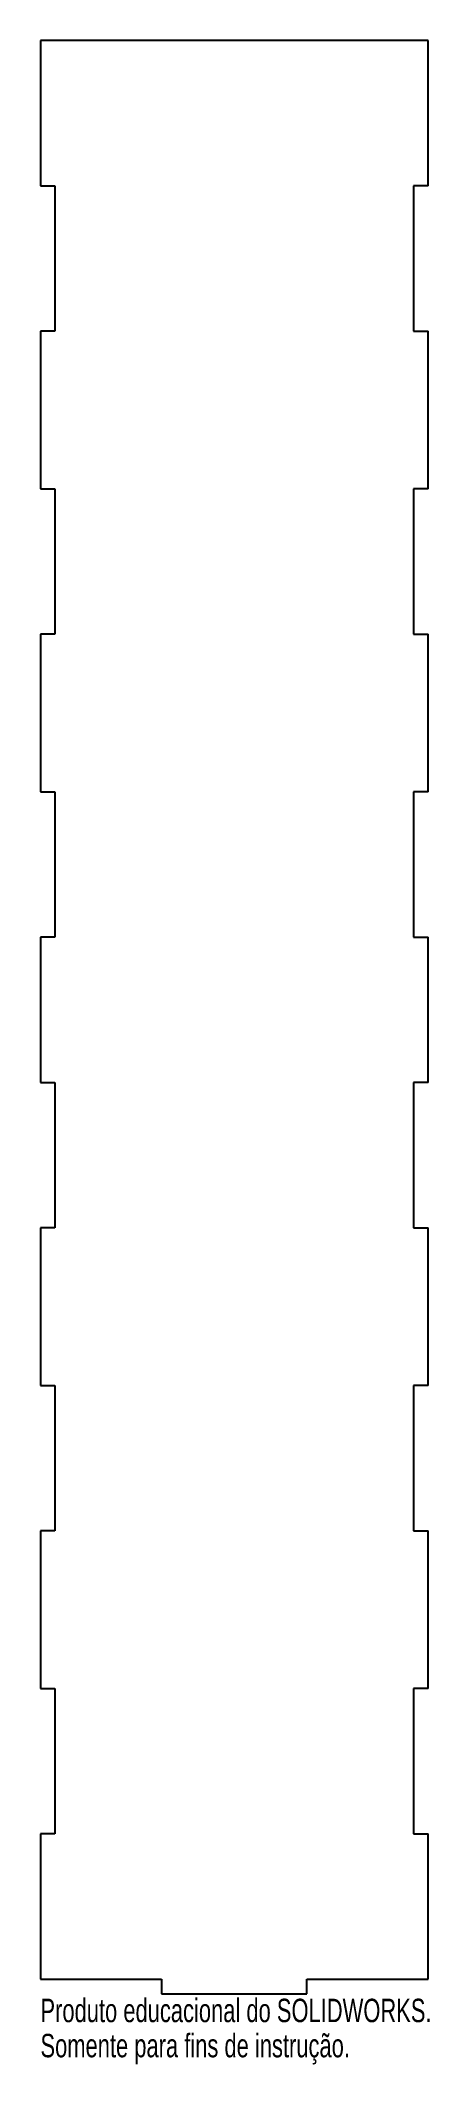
# Model space of a CAD drawing. Header units: millimetres. Extents: x 0 to 80, y -218 to 200.
import ezdxf

# ---------------------------------------------------------------- set-up
doc = ezdxf.new("R2010")
doc.units = ezdxf.units.MM
doc.styles.add('SLDTEXTSTYLE0', font='TXT', dxfattribs={"width": 0.7})

msp = doc.modelspace()

# ---------------------------------------------------------------- linework, layer by layer
at = {"color": 7, "linetype": 'Continuous', "lineweight": 25}
for p, q in [((0, 200), (0, 170)), ((80, 200), (0, 200)), ((80, 170), (80, 200)), ((0, 170), (3, 170)), ((3, 170), (3, 140)), ((80, 170), (77, 170)), ((77, 170), (77, 140)), ((0, 140), (0, 107.5)), ((3, 140), (0, 140)), ((77, 140), (80, 140)), ((80, 107.5), (80, 140)), ((0, 107.5), (3, 107.5)), ((3, 107.5), (3, 77.5)), ((80, 107.5), (77, 107.5)), ((77, 107.5), (77, 77.5)), ((0, 77.5), (0, 45)), ((3, 77.5), (0, 77.5)), ((77, 77.5), (80, 77.5)), ((80, 45), (80, 77.5)), ((0, 45), (3, 45)), ((3, 45), (3, 15)), ((80, 45), (77, 45)), ((77, 45), (77, 15)), ((0, 15), (0, -15)), ((3, 15), (0, 15)), ((77, 15), (80, 15)), ((80, -15), (80, 15)), ((0, -15), (3, -15)), ((3, -15), (3, -45)), ((80, -15), (77, -15)), ((77, -15), (77, -45)), ((0, -45), (0, -77.5)), ((3, -45), (0, -45)), ((77, -45), (80, -45)), ((80, -77.5), (80, -45)), ((0, -77.5), (3, -77.5)), ((3, -77.5), (3, -107.5)), ((80, -77.5), (77, -77.5)), ((77, -77.5), (77, -107.5)), ((0, -107.5), (0, -140)), ((3, -107.5), (0, -107.5)), ((77, -107.5), (80, -107.5)), ((80, -140), (80, -107.5)), ((0, -140), (3, -140)), ((3, -140), (3, -170)), ((80, -140), (77, -140)), ((77, -140), (77, -170)), ((0, -170), (0, -200)), ((3, -170), (0, -170)), ((77, -170), (80, -170)), ((80, -200), (80, -170)), ((0, -200), (25, -200)), ((25, -200), (25, -203)), ((55, -200), (80, -200)), ((55, -203), (55, -200)), ((25, -203), (55, -203))]:
    msp.add_line(p, q, dxfattribs=at)

# ---------------------------------------------------------------- texts
at = {"color": 7, "linetype": 'Continuous', "char_height": 4.8336, "attachment_point": 1, "style": 'SLDTEXTSTYLE0'}
for s, insert in [('Produto educacional do SOLIDWORKS.', (0, -204.02)), ('Somente para fins de instrução.', (0, -211.27))]:
    msp.add_mtext(s, dxfattribs=dict(at, insert=insert))

doc.saveas('drawing.dxf')
